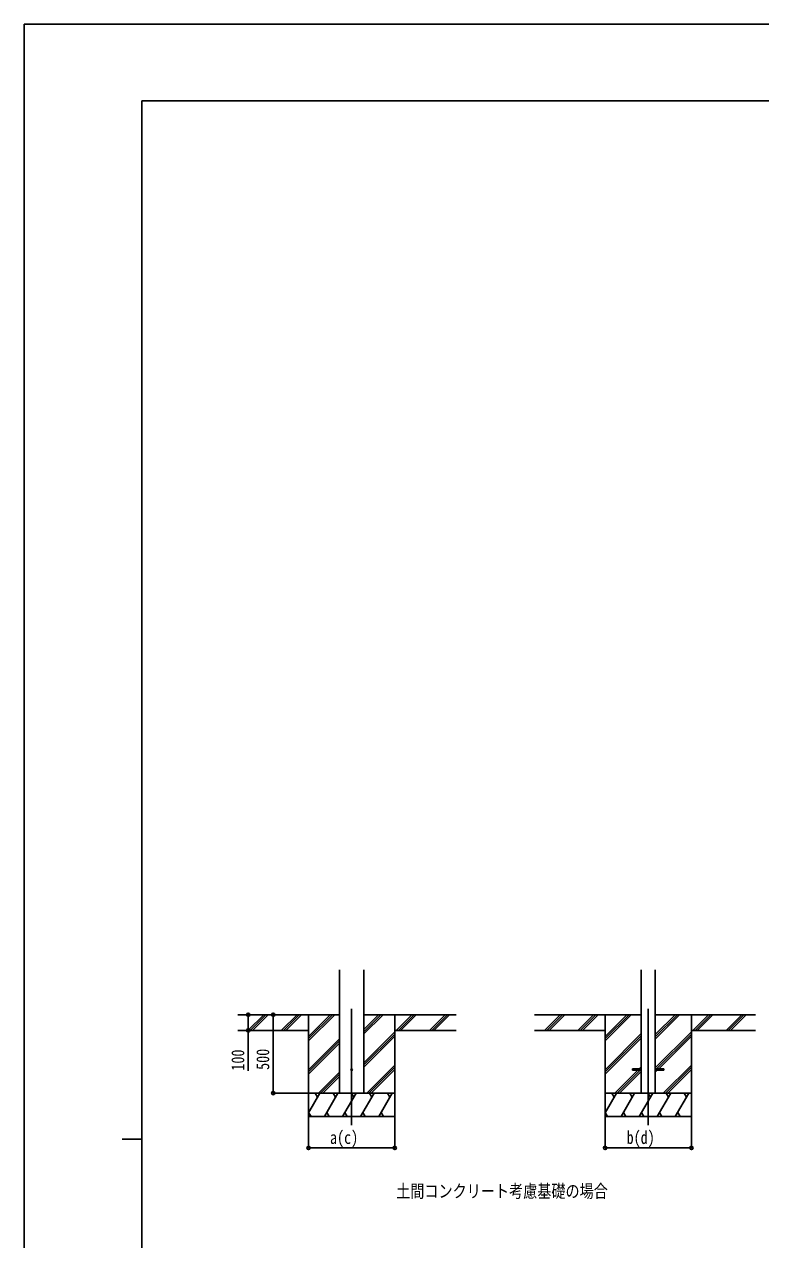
# Model space of a CAD drawing. Units: millimetres, scale not verified. Extents: x -10512 to 10512, y -7425 to 7425.
# Drawn here: x -10512 to -5816, y -328 to 7425 of the extents above; entities that cross this region are included whole.
import ezdxf
from ezdxf.enums import TextEntityAlignment as Align

# ---------------------------------------------------------------- set-up
doc = ezdxf.new("R2010")
doc.units = ezdxf.units.MM
doc.header["$LTSCALE"] = 30
for name, color, linetype in [('0-2_USER1', 3, 'Continuous'), ('0-3_YKK_12', 2, 'Continuous'), ('0-4_YKK_13', 4, 'Continuous'), ('0-5_YKK_A1', 4, 'Continuous'), ('0-6_YKK_D', 6, 'Continuous'), ('0-7_YKK_ZWAK', 7, 'Continuous')]:
    doc.layers.add(name, color=color, linetype=linetype)
doc.styles.add('ＭＳ ゴシック', font='')
doc.styles.get('ＭＳ ゴシック').set_extended_font_data('MS Gothic')

msp = doc.modelspace()

# ---------------------------------------------------------------- linework, layer by layer
at = {"layer": '0-3_YKK_12'}
for p, q in [((-8424.86, 1145.2), (-8424.86, 401.88)), ((-6533.29, 1145.2), (-6533.29, 401.88))]:
    msp.add_line(p, q, dxfattribs=at)
at = {"layer": '0-4_YKK_13'}
for p, q in [((-6633.29, 761.46), (-6633.29, 752.46)), ((-6633.29, 761.46), (-6578.49, 761.46)), ((-6633.29, 752.46), (-6578.49, 752.46)), ((-6488.09, 761.46), (-6433.29, 761.46)), ((-6488.09, 752.46), (-6433.29, 752.46)), ((-6433.29, 761.46), (-6433.29, 752.46))]:
    msp.add_line(p, q, dxfattribs=at)
msp.add_circle((-8424.86, 756.96), 5, dxfattribs=at)
at = {"layer": '0-5_YKK_A1'}
for p, q in [((-8502.61, 606.96), (-8502.61, 1392.31)), ((-8347.11, 606.96), (-8347.11, 1392.31)), ((-6578.49, 1392.31), (-6578.49, 606.96)), ((-6488.09, 1392.31), (-6488.09, 606.96)), ((-8502.61, 1106.96), (-9150.81, 1106.96)), ((-9084.12, 1008.37), (-8985.52, 1106.96)), ((-9071.38, 1006.96), (-8971.38, 1106.96)), ((-9057.24, 1006.96), (-8957.24, 1106.96)), ((-8871.99, 1008.37), (-8773.39, 1106.96)), ((-8859.25, 1006.96), (-8759.25, 1106.96)), ((-8845.11, 1006.96), (-8745.11, 1106.96)), ((-8699.86, 1106.96), (-8699.86, 456.96)), ((-8699.86, 940.08), (-8532.97, 1106.96)), ((-8699.86, 954.22), (-8547.12, 1106.96)), ((-8699.86, 968.37), (-8561.26, 1106.96)), ((-8347.11, 984.46), (-8224.61, 1106.96)), ((-8347.11, 998.61), (-8238.75, 1106.96)), ((-8347.11, 1012.75), (-8252.89, 1106.96)), ((-8347.11, 1106.96), (-7759.24, 1106.96)), ((-8149.86, 1106.96), (-8149.86, 456.96)), ((-8140.76, 1006.96), (-8040.76, 1106.96)), ((-8126.62, 1006.96), (-8026.62, 1106.96)), ((-8112.48, 1006.96), (-8012.47, 1106.96)), ((-7928.63, 1006.96), (-7828.63, 1106.96)), ((-7914.49, 1006.96), (-7814.48, 1106.96)), ((-7900.34, 1006.96), (-7800.34, 1106.96)), ((-6578.49, 1106.96), (-7259.24, 1106.96)), ((-7192.55, 1008.37), (-7093.95, 1106.96)), ((-7179.81, 1006.96), (-7079.81, 1106.96)), ((-7165.67, 1006.96), (-7065.67, 1106.96)), ((-6980.42, 1008.37), (-6881.82, 1106.96)), ((-6967.68, 1006.96), (-6867.68, 1106.96)), ((-6953.54, 1006.96), (-6853.54, 1106.96)), ((-6808.29, 1106.96), (-6808.29, 456.96)), ((-6808.29, 940.08), (-6641.4, 1106.96)), ((-6808.29, 954.22), (-6655.55, 1106.96)), ((-6808.29, 968.37), (-6669.69, 1106.96)), ((-6488.09, 951.91), (-6333.04, 1106.96)), ((-6488.09, 966.06), (-6347.18, 1106.96)), ((-6488.09, 980.2), (-6361.32, 1106.96)), ((-6488.09, 1106.96), (-5850.08, 1106.96)), ((-6258.29, 1106.96), (-6258.29, 456.96)), ((-6249.19, 1006.96), (-6149.19, 1106.96)), ((-6235.05, 1006.96), (-6135.05, 1106.96)), ((-6220.91, 1006.96), (-6120.9, 1106.96)), ((-6037.06, 1006.96), (-5937.06, 1106.96)), ((-6022.92, 1006.96), (-5922.91, 1106.96)), ((-6008.77, 1006.96), (-5908.77, 1106.96)), ((-8699.86, 1006.96), (-9150.81, 1006.96)), ((-8699.86, 756.24), (-8502.61, 953.48)), ((-8699.86, 742.09), (-8502.61, 939.34)), ((-8347.11, 800.62), (-8149.86, 997.87)), ((-8347.11, 786.48), (-8149.86, 983.72)), ((-8347.11, 772.33), (-8149.86, 969.58)), ((-8149.86, 1006.96), (-7759.24, 1006.96)), ((-6808.29, 1006.96), (-7259.24, 1006.96)), ((-6808.29, 756.24), (-6578.49, 986.03)), ((-6808.29, 742.09), (-6578.49, 971.89)), ((-6808.29, 727.95), (-6578.49, 957.75)), ((-6488.09, 768.07), (-6258.29, 997.87)), ((-6480.55, 761.46), (-6258.29, 983.72)), ((-6466.41, 761.46), (-6258.29, 969.58)), ((-6258.29, 1006.96), (-5850.08, 1006.96)), ((-8699.86, 727.95), (-8502.61, 925.2)), ((-8328.63, 606.96), (-8149.86, 785.74)), ((-6437.06, 606.96), (-6258.29, 785.74)), ((-8637, 606.96), (-8502.61, 741.35)), ((-8622.86, 606.96), (-8502.61, 727.21)), ((-8608.71, 606.96), (-8502.61, 713.07)), ((-8314.49, 606.96), (-8149.86, 771.59)), ((-8300.35, 606.96), (-8149.86, 757.45)), ((-6745.43, 606.96), (-6599.93, 752.46)), ((-6731.29, 606.96), (-6585.78, 752.46)), ((-6717.14, 606.96), (-6578.49, 745.62)), ((-6590.93, 761.46), (-6578.49, 773.9)), ((-6488.09, 739.78), (-6475.41, 752.46)), ((-6422.92, 606.96), (-6258.29, 771.59)), ((-6408.78, 606.96), (-6258.29, 757.45)), ((-8149.86, 606.96), (-8699.86, 606.96)), ((-8699.86, 481.51), (-8627.43, 606.96)), ((-8642.43, 580.98), (-8657.43, 606.96)), ((-8598.56, 456.96), (-8511.96, 606.96)), ((-8526.96, 580.98), (-8541.96, 606.96)), ((-8483.09, 456.96), (-8396.49, 606.96)), ((-8411.49, 580.98), (-8426.49, 606.96)), ((-8367.62, 456.96), (-8281.02, 606.96)), ((-8296.02, 580.98), (-8311.02, 606.96)), ((-8252.15, 456.96), (-8165.55, 606.96)), ((-8180.55, 580.98), (-8195.55, 606.96)), ((-6258.29, 606.96), (-6808.29, 606.96)), ((-6808.29, 481.51), (-6735.86, 606.96)), ((-6750.86, 580.98), (-6765.86, 606.96)), ((-6706.99, 456.96), (-6620.39, 606.96)), ((-6635.39, 580.98), (-6650.39, 606.96)), ((-6591.52, 456.96), (-6504.92, 606.96)), ((-6519.92, 580.98), (-6534.92, 606.96)), ((-6476.05, 456.96), (-6389.45, 606.96)), ((-6404.45, 580.98), (-6419.45, 606.96)), ((-6360.58, 456.96), (-6273.98, 606.96)), ((-6288.98, 580.98), (-6303.98, 606.96)), ((-8699.03, 482.94), (-8684.03, 456.96)), ((-8583.56, 482.94), (-8568.56, 456.96)), ((-8468.09, 482.94), (-8453.09, 456.96)), ((-8352.62, 482.94), (-8337.62, 456.96)), ((-8237.15, 482.94), (-8222.15, 456.96)), ((-6807.46, 482.94), (-6792.46, 456.96)), ((-6691.99, 482.94), (-6676.99, 456.96)), ((-6576.52, 482.94), (-6561.52, 456.96)), ((-6461.05, 482.94), (-6446.05, 456.96)), ((-6345.58, 482.94), (-6330.58, 456.96)), ((-8699.86, 456.96), (-8149.86, 456.96)), ((-6808.29, 456.96), (-6258.29, 456.96))]:
    msp.add_line(p, q, dxfattribs=at)
at = {"layer": '0-6_YKK_D'}
for p, q in [((-8924.91, 1106.96), (-8924.91, 606.96)), ((-8700.86, 606.96), (-8925.91, 606.96)), ((-8699.86, 456.96), (-8699.86, 255.96)), ((-8149.86, 456.96), (-8149.86, 255.96)), ((-6808.29, 456.96), (-6808.29, 255.96)), ((-6258.29, 456.96), (-6258.29, 255.96)), ((-8699.86, 256.96), (-8149.86, 256.96)), ((-6808.29, 256.96), (-6258.29, 256.96))]:
    msp.add_line(p, q, dxfattribs=at)
msp.add_lwpolyline([(-9084.19, 1106.96), (-9084.19, 1006.96), (-9084.19, 749.36)], dxfattribs=at)
for centre in [(-9084.19, 1106.96), (-8924.91, 1106.96), (-9084.19, 1006.96), (-8924.91, 606.96), (-8699.86, 256.96), (-8149.86, 256.96), (-6808.29, 256.96), (-6258.29, 256.96)]:
    msp.add_circle(centre, 10.62, dxfattribs=at)
at = {"layer": '0-7_YKK_ZWAK'}
for p, q in [((9737.55, 6937.5), (-9762.45, 6937.5)), ((-9762.45, -6312.5), (-9762.45, 6937.5)), ((-9887.45, 312.5), (-9762.45, 312.5))]:
    msp.add_line(p, q, dxfattribs=at)
msp.add_lwpolyline([(-10512.5, -7425), (10512.5, -7425), (10512.5, 7425), (-10512.5, 7425)], close=True, dxfattribs=at)

# ---------------------------------------------------------------- texts
at = {"layer": '0-2_USER1', "style": 'ＭＳ ゴシック', "width": 0.8}
msp.add_text('土間コンクリート考慮基礎の場合', height=82.48, dxfattribs=at).set_placement((-8140.98, -84.39), align=Align.BOTTOM_LEFT)
at = {"layer": '0-6_YKK_D', "style": 'ＭＳ ゴシック', "width": 0.8}
for s, p in [('100', (-9084.99, 750.16)), ('500', (-8925.71, 754.96))]:
    msp.add_text(s, height=82.48, rotation=90, dxfattribs=at).set_placement(p, align=Align.BOTTOM_LEFT)
for s, p in [('a(c)', (-8562.86, 257.76)), ('b(d)', (-6671.29, 257.76))]:
    msp.add_text(s, height=82.48, dxfattribs=at).set_placement(p, align=Align.BOTTOM_LEFT)

doc.saveas('drawing.dxf')
